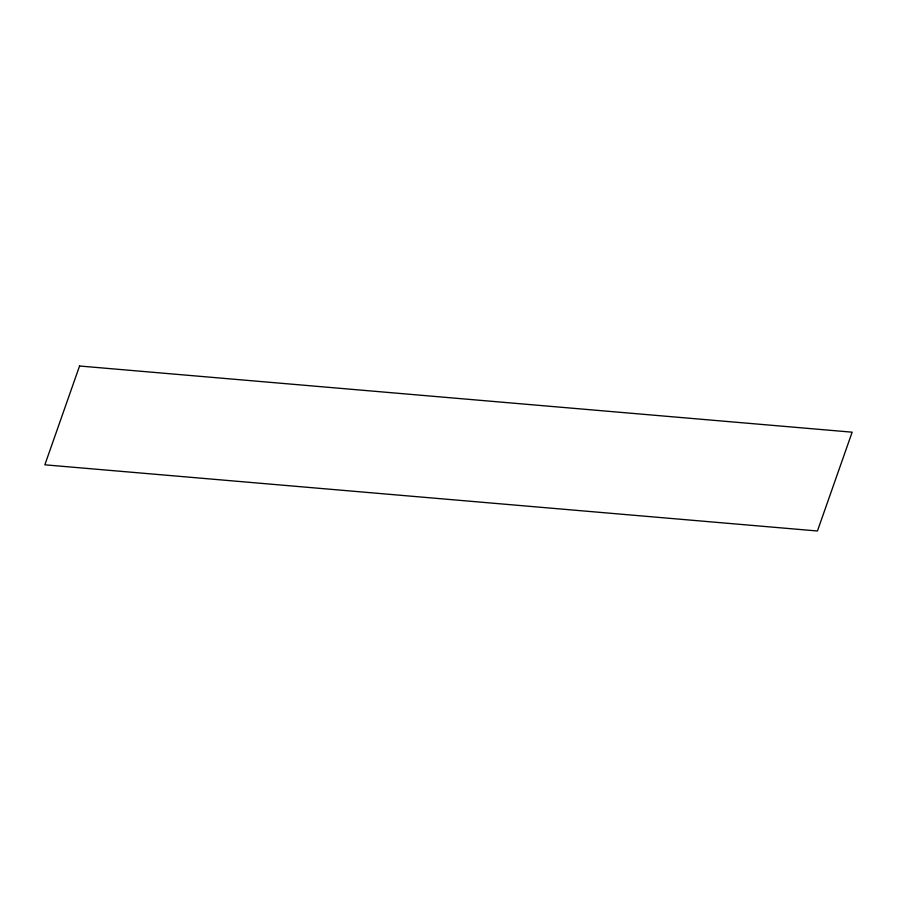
<?xml version="1.0" encoding="UTF-8"?>
<svg xmlns="http://www.w3.org/2000/svg" width="897" height="897" viewBox="0 0 897 897"><rect width="100%" height="100%" fill="white"/><g stroke="black" fill="none" stroke-linecap="round" stroke-linejoin="round"><path stroke-width="1.35" d="M79.564 366.01L44.85 464.814L817.436 530.99L852.15 432.186L79.564 366.01"/></g></svg>
